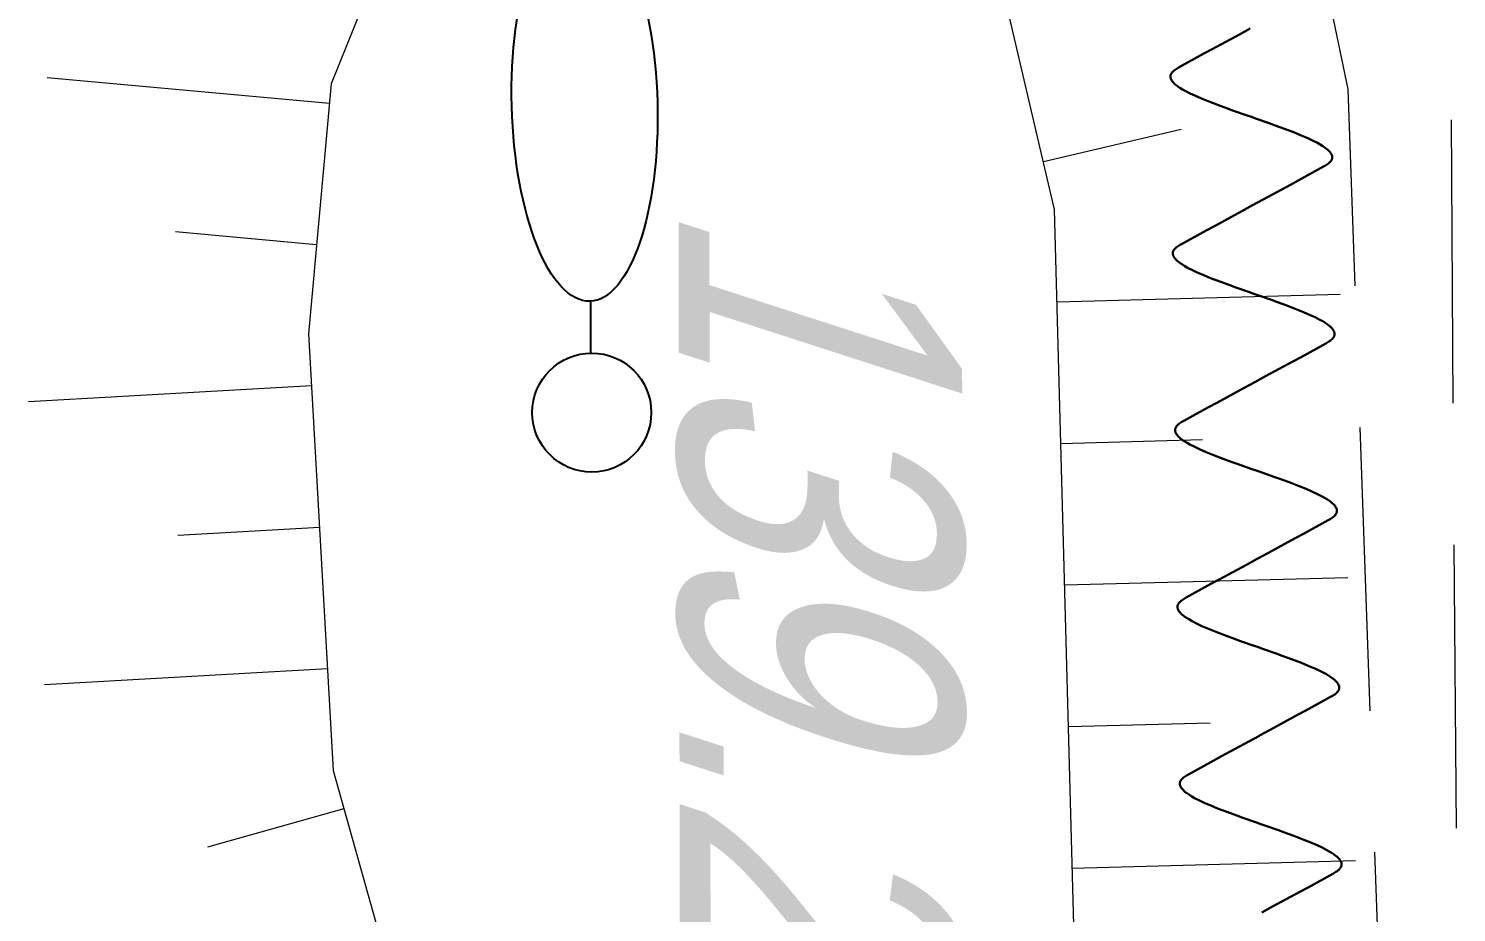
# Model space of a CAD drawing. Extents: x 10098 to 11902, y 8648 to 10202.
# Drawn here: x 11778.2 to 11783.24, y 8778.32 to 8781.44 of the extents above; entities that cross this region are included whole.
import ezdxf

# ---------------------------------------------------------------- set-up
doc = ezdxf.new("R2010")
doc.units = 0
for name, color, linetype in [('23_Ограждения', 7, 'Continuous'), ('24_Растительность', 7, 'Continuous'), ('25_Откосы', 7, 'Continuous'), ('38_Высотные_отметки', 7, 'Continuous')]:
    doc.layers.add(name, color=color, linetype=linetype)
doc.layers.add('7_Электрокабели', color=1, linetype='Continuous', lineweight=30)
doc.styles.add('mggt', font='russian_1251.shx', dxfattribs={"width": 0.75, "oblique": 18, "height": 1})

msp = doc.modelspace()

# ---------------------------------------------------------------- linework, layer by layer
at = {"layer": '23_Ограждения', "color": 8, "linetype": 'Continuous', "lineweight": 15}
for p, q in [((11783.226, 8780.121), (11783.219, 8781.121)), ((11783.237, 8778.621), (11783.229, 8779.621))]:
    msp.add_line(p, q, dxfattribs=at)
at = {"layer": '24_Растительность', "color": 8, "linetype": 'Continuous'}
msp.add_line((11780.181, 8780.2956), (11780.181, 8780.4786), dxfattribs=at)
msp.add_circle((11780.185, 8780.088), 0.21, dxfattribs=at)
msp.add_ellipse((11780.1595, 8781.176), major_axis=(-0.0185, 0.695), ratio=0.369829, start_param=0, end_param=6.283175, dxfattribs=at)
at = {"layer": '25_Откосы', "color": 8, "linetype": 'Continuous', "lineweight": 15}
for p, q in [((11782.855, 8781.229), (11782.792, 8781.528)), ((11779.2588, 8781.1784), (11778.2629, 8781.2691)), ((11782.879, 8780.535), (11782.855, 8781.229)), ((11781.7791, 8780.9745), (11782.2659, 8781.0883)), ((11779.2135, 8780.6805), (11778.7155, 8780.7258)), ((11781.8274, 8780.4792), (11782.8271, 8780.5059)), ((11779.1953, 8780.1821), (11778.1969, 8780.1258)), ((11782.932, 8779.035), (11782.897, 8780.035)), ((11781.8408, 8779.9794), (11782.3406, 8779.9927)), ((11779.2234, 8779.6829), (11778.7242, 8779.6547)), ((11781.8541, 8779.4796), (11782.8538, 8779.5063)), ((11779.2515, 8779.1837), (11778.2531, 8779.1274)), ((11781.8675, 8778.9797), (11782.3673, 8778.9931)), ((11779.3097, 8778.6894), (11778.8283, 8778.5543)), ((11782.984, 8777.536), (11782.949, 8778.536)), ((11781.8808, 8778.4799), (11782.8805, 8778.5066))]:
    msp.add_line(p, q, dxfattribs=at)
at = {"layer": '25_Откосы', "color": 8, "linetype": 'Continuous', "lineweight": 9}
msp.add_lwpolyline([(11780.4669, 8776.6554), (11781.0461, 8776.5054), (11781.4506, 8776.6012), (11781.9083, 8777.4521), (11781.8187, 8780.805), (11781.6432, 8781.5555), (11781.2427, 8781.822), (11780.7682, 8781.9293), (11779.706, 8781.8893), (11779.4316, 8781.6634), (11779.2652, 8781.2485), (11779.1849, 8780.3665), (11779.2717, 8778.8245), (11779.7528, 8777.111), (11780.0758, 8776.815), (11780.4669, 8776.6554)], dxfattribs=at)
at = {"layer": '7_Электрокабели', "color": 8, "linetype": 'Continuous', "lineweight": 30}
for p, q in [((11782.4712, 8781.423), (11782.509, 8781.4434)), ((11782.3747, 8781.3705), (11782.4712, 8781.423)), ((11782.2585, 8781.3067), (11782.3456, 8781.3549)), ((11782.3456, 8781.3549), (11782.3747, 8781.3705)), ((11782.2346, 8781.2902), (11782.2356, 8781.2913)), ((11782.2356, 8781.2913), (11782.2367, 8781.2923)), ((11782.2367, 8781.2923), (11782.2391, 8781.2945)), ((11782.2391, 8781.2945), (11782.2409, 8781.2959)), ((11782.2409, 8781.2959), (11782.2438, 8781.298)), ((11782.2438, 8781.298), (11782.2476, 8781.3006)), ((11782.2476, 8781.3006), (11782.2513, 8781.3027)), ((11782.2513, 8781.3027), (11782.2585, 8781.3067)), ((11782.2274, 8781.2733), (11782.2275, 8781.2753)), ((11782.2276, 8781.2715), (11782.2274, 8781.2733)), ((11782.2275, 8781.2761), (11782.2277, 8781.2773)), ((11782.2275, 8781.2753), (11782.2275, 8781.2761)), ((11782.2279, 8781.2695), (11782.2276, 8781.2715)), ((11782.2277, 8781.2773), (11782.2279, 8781.2783)), ((11782.2279, 8781.2783), (11782.2282, 8781.2795)), ((11782.2283, 8781.2681), (11782.2279, 8781.2695)), ((11782.2282, 8781.2795), (11782.2286, 8781.2807)), ((11782.2288, 8781.2665), (11782.2283, 8781.2681)), ((11782.2286, 8781.2807), (11782.2291, 8781.2821)), ((11782.2294, 8781.265), (11782.2288, 8781.2665)), ((11782.2291, 8781.2821), (11782.2299, 8781.2836)), ((11782.2301, 8781.2636), (11782.2294, 8781.265)), ((11782.2299, 8781.2836), (11782.231, 8781.2855)), ((11782.2313, 8781.2613), (11782.2301, 8781.2636)), ((11782.231, 8781.2855), (11782.2318, 8781.2867)), ((11782.2334, 8781.2581), (11782.2313, 8781.2613)), ((11782.2318, 8781.2867), (11782.2325, 8781.2877)), ((11782.2325, 8781.2877), (11782.2334, 8781.2889)), ((11782.2334, 8781.2889), (11782.2346, 8781.2902)), ((11782.2354, 8781.2555), (11782.2334, 8781.2581)), ((11782.2377, 8781.2529), (11782.2354, 8781.2555)), ((11782.2399, 8781.2506), (11782.2377, 8781.2529)), ((11782.2429, 8781.2477), (11782.2399, 8781.2506)), ((11782.248, 8781.2434), (11782.2429, 8781.2477)), ((11782.251, 8781.2411), (11782.248, 8781.2434)), ((11782.254, 8781.239), (11782.251, 8781.2411)), ((11782.2612, 8781.2341), (11782.254, 8781.239)), ((11782.2696, 8781.2289), (11782.2612, 8781.2341)), ((11782.2798, 8781.2232), (11782.2696, 8781.2289)), ((11782.2967, 8781.2145), (11782.2798, 8781.2232)), ((11782.3135, 8781.2066), (11782.2967, 8781.2145)), ((11782.3367, 8781.1965), (11782.3135, 8781.2066)), ((11782.3609, 8781.1868), (11782.3367, 8781.1965)), ((11782.3966, 8781.1731), (11782.3609, 8781.1868)), ((11782.4289, 8781.1612), (11782.3966, 8781.1731)), ((11782.4504, 8781.1535), (11782.4289, 8781.1612)), ((11782.4987, 8781.1365), (11782.4504, 8781.1535)), ((11782.5131, 8781.1315), (11782.4987, 8781.1365)), ((11782.5131, 8781.1315), (11782.5274, 8781.1264)), ((11782.5274, 8781.1264), (11782.5757, 8781.1094)), ((11782.5757, 8781.1094), (11782.5973, 8781.1017)), ((11782.5973, 8781.1017), (11782.6296, 8781.0898)), ((11782.6296, 8781.0898), (11782.6653, 8781.0762)), ((11782.6653, 8781.0762), (11782.6894, 8781.0664)), ((11782.6894, 8781.0664), (11782.7127, 8781.0563)), ((11782.7127, 8781.0563), (11782.7295, 8781.0484)), ((11782.7295, 8781.0484), (11782.7464, 8781.0397)), ((11782.7464, 8781.0397), (11782.7565, 8781.034)), ((11782.7565, 8781.034), (11782.7649, 8781.0289)), ((11782.7649, 8781.0289), (11782.7722, 8781.024)), ((11782.7722, 8781.024), (11782.7752, 8781.0218)), ((11782.7752, 8781.0218), (11782.7781, 8781.0195)), ((11782.7781, 8781.0195), (11782.7832, 8781.0153)), ((11782.7832, 8781.0153), (11782.7862, 8781.0123)), ((11782.7862, 8781.0123), (11782.7885, 8781.01)), ((11782.7885, 8781.01), (11782.7908, 8781.0074)), ((11782.7908, 8781.0074), (11782.7928, 8781.0048)), ((11782.7928, 8781.0048), (11782.7949, 8781.0016)), ((11782.7949, 8781.0016), (11782.7961, 8780.9994)), ((11782.7961, 8780.9994), (11782.7968, 8780.9979)), ((11782.7968, 8780.9979), (11782.7974, 8780.9964)), ((11782.7974, 8780.9964), (11782.7979, 8780.9948)), ((11782.7979, 8780.9948), (11782.7982, 8780.9935)), ((11782.7982, 8780.9935), (11782.7986, 8780.9914)), ((11782.7986, 8780.9914), (11782.7987, 8780.9896)), ((11782.7987, 8780.9896), (11782.7987, 8780.9876)), ((11782.7677, 8780.9562), (11782.6806, 8780.908)), ((11782.7749, 8780.9602), (11782.7677, 8780.9562)), ((11782.7785, 8780.9623), (11782.7749, 8780.9602)), ((11782.7824, 8780.9649), (11782.7785, 8780.9623)), ((11782.7853, 8780.967), (11782.7824, 8780.9649)), ((11782.787, 8780.9684), (11782.7853, 8780.967)), ((11782.7895, 8780.9706), (11782.787, 8780.9684)), ((11782.7905, 8780.9716), (11782.7895, 8780.9706)), ((11782.7916, 8780.9727), (11782.7905, 8780.9716)), ((11782.7928, 8780.974), (11782.7916, 8780.9727)), ((11782.7937, 8780.9752), (11782.7928, 8780.974)), ((11782.7944, 8780.9762), (11782.7937, 8780.9752)), ((11782.7952, 8780.9774), (11782.7944, 8780.9762)), ((11782.7963, 8780.9793), (11782.7952, 8780.9774)), ((11782.797, 8780.9808), (11782.7963, 8780.9793)), ((11782.7976, 8780.9823), (11782.797, 8780.9808)), ((11782.798, 8780.9834), (11782.7976, 8780.9823)), ((11782.7982, 8780.9846), (11782.798, 8780.9834)), ((11782.7985, 8780.9856), (11782.7982, 8780.9846)), ((11782.7986, 8780.9868), (11782.7985, 8780.9856)), ((11782.7987, 8780.9876), (11782.7986, 8780.9868)), ((11782.6515, 8780.8924), (11782.555, 8780.84)), ((11782.6806, 8780.908), (11782.6515, 8780.8924)), ((11782.555, 8780.84), (11782.5172, 8780.8195)), ((11782.383, 8780.7465), (11782.4794, 8780.799)), ((11782.4794, 8780.799), (11782.5172, 8780.8195)), ((11782.3539, 8780.731), (11782.383, 8780.7465)), ((11782.2667, 8780.6828), (11782.3539, 8780.731)), ((11782.2357, 8780.6514), (11782.2358, 8780.6522)), ((11782.2357, 8780.6494), (11782.2357, 8780.6514)), ((11782.2359, 8780.6476), (11782.2357, 8780.6494)), ((11782.2358, 8780.6522), (11782.236, 8780.6533)), ((11782.2362, 8780.6455), (11782.2359, 8780.6476)), ((11782.236, 8780.6533), (11782.2362, 8780.6544)), ((11782.2362, 8780.6544), (11782.2365, 8780.6555)), ((11782.2366, 8780.6442), (11782.2362, 8780.6455)), ((11782.2365, 8780.6555), (11782.2369, 8780.6567)), ((11782.2371, 8780.6426), (11782.2366, 8780.6442)), ((11782.2369, 8780.6567), (11782.2374, 8780.6582)), ((11782.2376, 8780.6411), (11782.2371, 8780.6426)), ((11782.2374, 8780.6582), (11782.2381, 8780.6597)), ((11782.2384, 8780.6396), (11782.2376, 8780.6411)), ((11782.2381, 8780.6597), (11782.2392, 8780.6615)), ((11782.2395, 8780.6374), (11782.2384, 8780.6396)), ((11782.2392, 8780.6615), (11782.24, 8780.6628)), ((11782.2416, 8780.6341), (11782.2395, 8780.6374)), ((11782.24, 8780.6628), (11782.2407, 8780.6637)), ((11782.2407, 8780.6637), (11782.2417, 8780.6649)), ((11782.2417, 8780.6649), (11782.2428, 8780.6663)), ((11782.2428, 8780.6663), (11782.2439, 8780.6674)), ((11782.2439, 8780.6674), (11782.2449, 8780.6684)), ((11782.2449, 8780.6684), (11782.2474, 8780.6706)), ((11782.2474, 8780.6706), (11782.2492, 8780.672)), ((11782.2492, 8780.672), (11782.252, 8780.6741)), ((11782.252, 8780.6741), (11782.2559, 8780.6766)), ((11782.2559, 8780.6766), (11782.2596, 8780.6788)), ((11782.2596, 8780.6788), (11782.2667, 8780.6828)), ((11782.2437, 8780.6315), (11782.2416, 8780.6341)), ((11782.2459, 8780.6289), (11782.2437, 8780.6315)), ((11782.2482, 8780.6266), (11782.2459, 8780.6289)), ((11782.2512, 8780.6237), (11782.2482, 8780.6266)), ((11782.2563, 8780.6195), (11782.2512, 8780.6237)), ((11782.2593, 8780.6172), (11782.2563, 8780.6195)), ((11782.2623, 8780.615), (11782.2593, 8780.6172)), ((11782.2695, 8780.6101), (11782.2623, 8780.615)), ((11782.2779, 8780.605), (11782.2695, 8780.6101)), ((11782.2881, 8780.5993), (11782.2779, 8780.605)), ((11782.3049, 8780.5905), (11782.2881, 8780.5993)), ((11782.3217, 8780.5826), (11782.3049, 8780.5905)), ((11782.345, 8780.5726), (11782.3217, 8780.5826)), ((11782.3692, 8780.5628), (11782.345, 8780.5726)), ((11782.4048, 8780.5491), (11782.3692, 8780.5628)), ((11782.4372, 8780.5373), (11782.4048, 8780.5491)), ((11782.4587, 8780.5296), (11782.4372, 8780.5373)), ((11782.507, 8780.5126), (11782.4587, 8780.5296)), ((11782.5214, 8780.5075), (11782.507, 8780.5126)), ((11782.5214, 8780.5075), (11782.5357, 8780.5025)), ((11782.5357, 8780.5025), (11782.584, 8780.4854)), ((11782.584, 8780.4854), (11782.6055, 8780.4777)), ((11782.6055, 8780.4777), (11782.6379, 8780.4659)), ((11782.6379, 8780.4659), (11782.6735, 8780.4522)), ((11782.6735, 8780.4522), (11782.6977, 8780.4424)), ((11782.6977, 8780.4424), (11782.721, 8780.4324)), ((11782.721, 8780.4324), (11782.7378, 8780.4245)), ((11782.7378, 8780.4245), (11782.7546, 8780.4158)), ((11782.7546, 8780.4158), (11782.7648, 8780.4101)), ((11782.7648, 8780.4101), (11782.7732, 8780.4049)), ((11782.7732, 8780.4049), (11782.7804, 8780.4)), ((11782.7804, 8780.4), (11782.7834, 8780.3979)), ((11782.7834, 8780.3979), (11782.7864, 8780.3955)), ((11782.7864, 8780.3955), (11782.7915, 8780.3913)), ((11782.7915, 8780.3913), (11782.7945, 8780.3884)), ((11782.7945, 8780.3884), (11782.7968, 8780.3861)), ((11782.7968, 8780.3861), (11782.799, 8780.3835)), ((11782.799, 8780.3835), (11782.8011, 8780.3809)), ((11782.7831, 8780.3362), (11782.776, 8780.3323)), ((11782.7868, 8780.3384), (11782.7831, 8780.3362)), ((11782.7907, 8780.3409), (11782.7868, 8780.3384)), ((11782.7935, 8780.343), (11782.7907, 8780.3409)), ((11782.7953, 8780.3445), (11782.7935, 8780.343)), ((11782.7978, 8780.3466), (11782.7953, 8780.3445)), ((11782.7988, 8780.3476), (11782.7978, 8780.3466)), ((11782.7999, 8780.3488), (11782.7988, 8780.3476)), ((11782.801, 8780.3501), (11782.7999, 8780.3488)), ((11782.802, 8780.3513), (11782.801, 8780.3501)), ((11782.8011, 8780.3809), (11782.8032, 8780.3776)), ((11782.8027, 8780.3522), (11782.802, 8780.3513)), ((11782.8035, 8780.3535), (11782.8027, 8780.3522)), ((11782.8032, 8780.3776), (11782.8044, 8780.3754)), ((11782.8046, 8780.3554), (11782.8035, 8780.3535)), ((11782.8044, 8780.3754), (11782.8051, 8780.374)), ((11782.8053, 8780.3569), (11782.8046, 8780.3554)), ((11782.8051, 8780.374), (11782.8056, 8780.3724)), ((11782.8058, 8780.3583), (11782.8053, 8780.3569)), ((11782.8056, 8780.3724), (11782.8061, 8780.3708)), ((11782.8062, 8780.3595), (11782.8058, 8780.3583)), ((11782.8061, 8780.3708), (11782.8065, 8780.3695)), ((11782.8065, 8780.3606), (11782.8062, 8780.3595)), ((11782.8065, 8780.3695), (11782.8069, 8780.3675)), ((11782.8067, 8780.3617), (11782.8065, 8780.3606)), ((11782.8069, 8780.3629), (11782.8067, 8780.3617)), ((11782.8069, 8780.3675), (11782.807, 8780.3656)), ((11782.807, 8780.3636), (11782.8069, 8780.3629)), ((11782.807, 8780.3656), (11782.807, 8780.3636)), ((11782.6888, 8780.2841), (11782.6597, 8780.2685)), ((11782.776, 8780.3323), (11782.6888, 8780.2841)), ((11782.6597, 8780.2685), (11782.5633, 8780.216)), ((11782.4877, 8780.1751), (11782.5255, 8780.1955)), ((11782.5633, 8780.216), (11782.5255, 8780.1956)), ((11782.3912, 8780.1226), (11782.4877, 8780.1751)), ((11782.275, 8780.0588), (11782.3621, 8780.107)), ((11782.3621, 8780.107), (11782.3912, 8780.1226)), ((11782.2445, 8780.0304), (11782.2448, 8780.0316)), ((11782.2448, 8780.0316), (11782.2452, 8780.0328)), ((11782.2452, 8780.0328), (11782.2457, 8780.0342)), ((11782.2457, 8780.0342), (11782.2464, 8780.0357)), ((11782.2464, 8780.0357), (11782.2475, 8780.0376)), ((11782.2475, 8780.0376), (11782.2483, 8780.0389)), ((11782.2483, 8780.0389), (11782.249, 8780.0398)), ((11782.249, 8780.0398), (11782.2499, 8780.041)), ((11782.2499, 8780.041), (11782.2511, 8780.0423)), ((11782.2511, 8780.0423), (11782.2522, 8780.0434)), ((11782.2522, 8780.0434), (11782.2532, 8780.0444)), ((11782.2532, 8780.0444), (11782.2557, 8780.0466)), ((11782.2557, 8780.0466), (11782.2574, 8780.048)), ((11782.2574, 8780.048), (11782.2603, 8780.0502)), ((11782.2603, 8780.0502), (11782.2642, 8780.0527)), ((11782.2642, 8780.0527), (11782.2678, 8780.0548)), ((11782.2678, 8780.0548), (11782.275, 8780.0588)), ((11782.244, 8780.0274), (11782.2441, 8780.0282)), ((11782.244, 8780.0254), (11782.244, 8780.0274)), ((11782.2441, 8780.0236), (11782.244, 8780.0254)), ((11782.2441, 8780.0282), (11782.2442, 8780.0294)), ((11782.2445, 8780.0216), (11782.2441, 8780.0236)), ((11782.2442, 8780.0294), (11782.2445, 8780.0304)), ((11782.2448, 8780.0203), (11782.2445, 8780.0216)), ((11782.2453, 8780.0186), (11782.2448, 8780.0203)), ((11782.2459, 8780.0171), (11782.2453, 8780.0186)), ((11782.2466, 8780.0157), (11782.2459, 8780.0171)), ((11782.2478, 8780.0135), (11782.2466, 8780.0157)), ((11782.2499, 8780.0102), (11782.2478, 8780.0135)), ((11782.252, 8780.0076), (11782.2499, 8780.0102)), ((11782.2542, 8780.005), (11782.252, 8780.0076)), ((11782.2565, 8780.0027), (11782.2542, 8780.005)), ((11782.2595, 8779.9998), (11782.2565, 8780.0027)), ((11782.2646, 8779.9955), (11782.2595, 8779.9998)), ((11782.2675, 8779.9932), (11782.2646, 8779.9955)), ((11782.2706, 8779.9911), (11782.2675, 8779.9932)), ((11782.2778, 8779.9862), (11782.2706, 8779.9911)), ((11782.2862, 8779.981), (11782.2778, 8779.9862)), ((11782.2964, 8779.9753), (11782.2862, 8779.981)), ((11782.3132, 8779.9666), (11782.2964, 8779.9753)), ((11782.33, 8779.9587), (11782.3132, 8779.9666)), ((11782.3533, 8779.9487), (11782.33, 8779.9587)), ((11782.3774, 8779.9389), (11782.3533, 8779.9487)), ((11782.4131, 8779.9252), (11782.3774, 8779.9389)), ((11782.4454, 8779.9133), (11782.4131, 8779.9252)), ((11782.467, 8779.9056), (11782.4454, 8779.9133)), ((11782.5153, 8779.8886), (11782.467, 8779.9056)), ((11782.5296, 8779.8836), (11782.5153, 8779.8886)), ((11782.5296, 8779.8836), (11782.544, 8779.8785)), ((11782.544, 8779.8785), (11782.5923, 8779.8615)), ((11782.5923, 8779.8615), (11782.6138, 8779.8538)), ((11782.6138, 8779.8538), (11782.6461, 8779.8419)), ((11782.6461, 8779.8419), (11782.6818, 8779.8283)), ((11782.6818, 8779.8283), (11782.706, 8779.8185)), ((11782.706, 8779.8185), (11782.7292, 8779.8084)), ((11782.7292, 8779.8084), (11782.746, 8779.8006)), ((11782.746, 8779.8006), (11782.7629, 8779.7918)), ((11782.7629, 8779.7918), (11782.7731, 8779.7861)), ((11782.7731, 8779.7861), (11782.7815, 8779.781)), ((11782.7815, 8779.781), (11782.7887, 8779.7761)), ((11782.7887, 8779.7761), (11782.7917, 8779.7739)), ((11782.7917, 8779.7739), (11782.7947, 8779.7716)), ((11782.7947, 8779.7716), (11782.7998, 8779.7674)), ((11782.7998, 8779.7674), (11782.8028, 8779.7644)), ((11782.8028, 8779.7644), (11782.805, 8779.7622)), ((11782.805, 8779.7622), (11782.8073, 8779.7595)), ((11782.8073, 8779.7595), (11782.8093, 8779.757)), ((11782.8093, 8779.757), (11782.8115, 8779.7537)), ((11782.8109, 8779.7283), (11782.8102, 8779.7274)), ((11782.8118, 8779.7295), (11782.8109, 8779.7283)), ((11782.8115, 8779.7537), (11782.8126, 8779.7515)), ((11782.8128, 8779.7314), (11782.8118, 8779.7295)), ((11782.8126, 8779.7515), (11782.8133, 8779.75)), ((11782.8136, 8779.7329), (11782.8128, 8779.7314)), ((11782.8133, 8779.75), (11782.8139, 8779.7485)), ((11782.8141, 8779.7344), (11782.8136, 8779.7329)), ((11782.8139, 8779.7485), (11782.8144, 8779.7469)), ((11782.8145, 8779.7356), (11782.8141, 8779.7344)), ((11782.8144, 8779.7469), (11782.8148, 8779.7456)), ((11782.8148, 8779.7367), (11782.8145, 8779.7356)), ((11782.8148, 8779.7456), (11782.8151, 8779.7435)), ((11782.815, 8779.7377), (11782.8148, 8779.7367)), ((11782.8152, 8779.7389), (11782.815, 8779.7377)), ((11782.8151, 8779.7435), (11782.8153, 8779.7417)), ((11782.8153, 8779.7417), (11782.8152, 8779.7397)), ((11782.8152, 8779.7397), (11782.8152, 8779.7389)), ((11782.7842, 8779.7083), (11782.6971, 8779.6601)), ((11782.7914, 8779.7123), (11782.7842, 8779.7083)), ((11782.7951, 8779.7144), (11782.7914, 8779.7123)), ((11782.7989, 8779.717), (11782.7951, 8779.7144)), ((11782.8018, 8779.7191), (11782.7989, 8779.717)), ((11782.8036, 8779.7205), (11782.8018, 8779.7191)), ((11782.8061, 8779.7227), (11782.8036, 8779.7205)), ((11782.8071, 8779.7237), (11782.8061, 8779.7227)), ((11782.8081, 8779.7248), (11782.8071, 8779.7237)), ((11782.8093, 8779.7262), (11782.8081, 8779.7248)), ((11782.8102, 8779.7274), (11782.8093, 8779.7262)), ((11782.668, 8779.6445), (11782.5715, 8779.5921)), ((11782.6971, 8779.6601), (11782.668, 8779.6445)), ((11782.5715, 8779.5921), (11782.5338, 8779.5716)), ((11782.3995, 8779.4986), (11782.496, 8779.5511)), ((11782.496, 8779.5511), (11782.5338, 8779.5716)), ((11782.2833, 8779.4349), (11782.3704, 8779.4831)), ((11782.3704, 8779.4831), (11782.3995, 8779.4986)), ((11782.2657, 8779.4241), (11782.2686, 8779.4262)), ((11782.2686, 8779.4262), (11782.2725, 8779.4288)), ((11782.2725, 8779.4288), (11782.2761, 8779.4309)), ((11782.2761, 8779.4309), (11782.2833, 8779.4349)), ((11782.2523, 8779.4043), (11782.2525, 8779.4055)), ((11782.2523, 8779.4035), (11782.2523, 8779.4043)), ((11782.2523, 8779.4015), (11782.2523, 8779.4035)), ((11782.2524, 8779.3997), (11782.2523, 8779.4015)), ((11782.2527, 8779.3976), (11782.2524, 8779.3997)), ((11782.2525, 8779.4055), (11782.2527, 8779.4065)), ((11782.2527, 8779.4065), (11782.253, 8779.4076)), ((11782.2531, 8779.3963), (11782.2527, 8779.3976)), ((11782.253, 8779.4076), (11782.2534, 8779.4088)), ((11782.2536, 8779.3947), (11782.2531, 8779.3963)), ((11782.2534, 8779.4088), (11782.254, 8779.4103)), ((11782.2542, 8779.3932), (11782.2536, 8779.3947)), ((11782.254, 8779.4103), (11782.2547, 8779.4118)), ((11782.2549, 8779.3917), (11782.2542, 8779.3932)), ((11782.2547, 8779.4118), (11782.2558, 8779.4136)), ((11782.2561, 8779.3895), (11782.2549, 8779.3917)), ((11782.2558, 8779.4136), (11782.2566, 8779.4149)), ((11782.2582, 8779.3862), (11782.2561, 8779.3895)), ((11782.2566, 8779.4149), (11782.2573, 8779.4158)), ((11782.2573, 8779.4158), (11782.2582, 8779.417)), ((11782.2582, 8779.417), (11782.2594, 8779.4184)), ((11782.2602, 8779.3837), (11782.2582, 8779.3862)), ((11782.2594, 8779.4184), (11782.2604, 8779.4195)), ((11782.2625, 8779.381), (11782.2602, 8779.3837)), ((11782.2604, 8779.4195), (11782.2615, 8779.4205)), ((11782.2615, 8779.4205), (11782.2639, 8779.4227)), ((11782.2647, 8779.3787), (11782.2625, 8779.381)), ((11782.2639, 8779.4227), (11782.2657, 8779.4241)), ((11782.2678, 8779.3758), (11782.2647, 8779.3787)), ((11782.2728, 8779.3716), (11782.2678, 8779.3758)), ((11782.2758, 8779.3693), (11782.2728, 8779.3716)), ((11782.2788, 8779.3671), (11782.2758, 8779.3693)), ((11782.286, 8779.3622), (11782.2788, 8779.3671)), ((11782.2944, 8779.3571), (11782.286, 8779.3622)), ((11782.3046, 8779.3514), (11782.2944, 8779.3571)), ((11782.3215, 8779.3426), (11782.3046, 8779.3514)), ((11782.3383, 8779.3347), (11782.3215, 8779.3426)), ((11782.3616, 8779.3247), (11782.3383, 8779.3347)), ((11782.3857, 8779.3149), (11782.3616, 8779.3247)), ((11782.4214, 8779.3012), (11782.3857, 8779.3149)), ((11782.4537, 8779.2894), (11782.4214, 8779.3012)), ((11782.4752, 8779.2817), (11782.4537, 8779.2894)), ((11782.5235, 8779.2647), (11782.4752, 8779.2817)), ((11782.5379, 8779.2596), (11782.5235, 8779.2647)), ((11782.5379, 8779.2596), (11782.5523, 8779.2546)), ((11782.5523, 8779.2546), (11782.6006, 8779.2376)), ((11782.6006, 8779.2376), (11782.6221, 8779.2298)), ((11782.6221, 8779.2298), (11782.6544, 8779.218)), ((11782.6544, 8779.218), (11782.6901, 8779.2043)), ((11782.6901, 8779.2043), (11782.7142, 8779.1945)), ((11782.7142, 8779.1945), (11782.7375, 8779.1845)), ((11782.7375, 8779.1845), (11782.7543, 8779.1766)), ((11782.7543, 8779.1766), (11782.7712, 8779.1679)), ((11782.7712, 8779.1679), (11782.7813, 8779.1622)), ((11782.7813, 8779.1622), (11782.7898, 8779.157)), ((11782.7898, 8779.157), (11782.797, 8779.1521)), ((11782.797, 8779.1521), (11782.8, 8779.15)), ((11782.8, 8779.15), (11782.8029, 8779.1477)), ((11782.8029, 8779.1477), (11782.808, 8779.1434)), ((11782.808, 8779.1434), (11782.8111, 8779.1405)), ((11782.8111, 8779.1405), (11782.8133, 8779.1382)), ((11782.8133, 8779.1382), (11782.8156, 8779.1356)), ((11782.8156, 8779.1356), (11782.8176, 8779.133)), ((11782.8176, 8779.133), (11782.8197, 8779.1297)), ((11782.8197, 8779.1297), (11782.8209, 8779.1275)), ((11782.8209, 8779.1275), (11782.8216, 8779.1261)), ((11782.8216, 8779.1261), (11782.8222, 8779.1246)), ((11782.8222, 8779.1246), (11782.8227, 8779.1229)), ((11782.7925, 8779.0844), (11782.7054, 8779.0362)), ((11782.7997, 8779.0883), (11782.7925, 8779.0844)), ((11782.8033, 8779.0905), (11782.7997, 8779.0883)), ((11782.8072, 8779.093), (11782.8033, 8779.0905)), ((11782.8101, 8779.0951), (11782.8072, 8779.093)), ((11782.8118, 8779.0966), (11782.8101, 8779.0951)), ((11782.8143, 8779.0988), (11782.8118, 8779.0966)), ((11782.8153, 8779.0998), (11782.8143, 8779.0988)), ((11782.8164, 8779.1009), (11782.8153, 8779.0998)), ((11782.8176, 8779.1022), (11782.8164, 8779.1009)), ((11782.8185, 8779.1034), (11782.8176, 8779.1022)), ((11782.8192, 8779.1043), (11782.8185, 8779.1034)), ((11782.82, 8779.1056), (11782.8192, 8779.1043)), ((11782.8211, 8779.1075), (11782.82, 8779.1056)), ((11782.8218, 8779.109), (11782.8211, 8779.1075)), ((11782.8224, 8779.1104), (11782.8218, 8779.109)), ((11782.8228, 8779.1116), (11782.8224, 8779.1104)), ((11782.8227, 8779.1229), (11782.823, 8779.1216)), ((11782.8231, 8779.1128), (11782.8228, 8779.1116)), ((11782.823, 8779.1216), (11782.8234, 8779.1196)), ((11782.8233, 8779.1138), (11782.8231, 8779.1128)), ((11782.8234, 8779.115), (11782.8233, 8779.1138)), ((11782.8234, 8779.1196), (11782.8235, 8779.1178)), ((11782.8235, 8779.1158), (11782.8234, 8779.115)), ((11782.8235, 8779.1178), (11782.8235, 8779.1158)), ((11782.7054, 8779.0362), (11782.6763, 8779.0206)), ((11782.6763, 8779.0206), (11782.5798, 8778.9681)), ((11782.4078, 8778.8747), (11782.5043, 8778.9272)), ((11782.5043, 8778.9272), (11782.542, 8778.9476)), ((11782.5798, 8778.9681), (11782.542, 8778.9477)), ((11782.3787, 8778.8591), (11782.4078, 8778.8747)), ((11782.2916, 8778.8109), (11782.3787, 8778.8591)), ((11782.2605, 8778.7796), (11782.2606, 8778.7803)), ((11782.2605, 8778.7776), (11782.2605, 8778.7796)), ((11782.2607, 8778.7757), (11782.2605, 8778.7776)), ((11782.2606, 8778.7803), (11782.2608, 8778.7815)), ((11782.261, 8778.7737), (11782.2607, 8778.7757)), ((11782.2608, 8778.7815), (11782.261, 8778.7826)), ((11782.261, 8778.7826), (11782.2613, 8778.7837)), ((11782.2614, 8778.7724), (11782.261, 8778.7737)), ((11782.2613, 8778.7837), (11782.2617, 8778.7849)), ((11782.2619, 8778.7707), (11782.2614, 8778.7724)), ((11782.2617, 8778.7849), (11782.2622, 8778.7863)), ((11782.2624, 8778.7692), (11782.2619, 8778.7707)), ((11782.2622, 8778.7863), (11782.263, 8778.7878)), ((11782.263, 8778.7878), (11782.264, 8778.7897)), ((11782.264, 8778.7897), (11782.2649, 8778.791)), ((11782.2649, 8778.791), (11782.2655, 8778.7919)), ((11782.2655, 8778.7919), (11782.2665, 8778.7931)), ((11782.2665, 8778.7931), (11782.2677, 8778.7944)), ((11782.2677, 8778.7944), (11782.2687, 8778.7955)), ((11782.2687, 8778.7955), (11782.2697, 8778.7965)), ((11782.2697, 8778.7965), (11782.2722, 8778.7987)), ((11782.2722, 8778.7987), (11782.274, 8778.8002)), ((11782.274, 8778.8002), (11782.2769, 8778.8023)), ((11782.2769, 8778.8023), (11782.2807, 8778.8048)), ((11782.2807, 8778.8048), (11782.2844, 8778.807)), ((11782.2844, 8778.807), (11782.2916, 8778.8109)), ((11782.2632, 8778.7678), (11782.2624, 8778.7692)), ((11782.2643, 8778.7656), (11782.2632, 8778.7678)), ((11782.2665, 8778.7623), (11782.2643, 8778.7656)), ((11782.2685, 8778.7597), (11782.2665, 8778.7623)), ((11782.2708, 8778.7571), (11782.2685, 8778.7597)), ((11782.273, 8778.7548), (11782.2708, 8778.7571)), ((11782.276, 8778.7519), (11782.273, 8778.7548)), ((11782.2811, 8778.7476), (11782.276, 8778.7519)), ((11782.2841, 8778.7453), (11782.2811, 8778.7476)), ((11782.2871, 8778.7432), (11782.2841, 8778.7453)), ((11782.2943, 8778.7383), (11782.2871, 8778.7432)), ((11782.3027, 8778.7331), (11782.2943, 8778.7383)), ((11782.3129, 8778.7274), (11782.3027, 8778.7331)), ((11782.3297, 8778.7187), (11782.3129, 8778.7274)), ((11782.3466, 8778.7108), (11782.3297, 8778.7187)), ((11782.3698, 8778.7008), (11782.3466, 8778.7108)), ((11782.394, 8778.691), (11782.3698, 8778.7008)), ((11782.4296, 8778.6773), (11782.394, 8778.691)), ((11782.462, 8778.6655), (11782.4296, 8778.6773)), ((11782.4835, 8778.6577), (11782.462, 8778.6655)), ((11782.5318, 8778.6407), (11782.4835, 8778.6577)), ((11782.5462, 8778.6357), (11782.5318, 8778.6407)), ((11782.5462, 8778.6357), (11782.5605, 8778.6306)), ((11782.5605, 8778.6306), (11782.6088, 8778.6136)), ((11782.6088, 8778.6136), (11782.6303, 8778.6059)), ((11782.6303, 8778.6059), (11782.6627, 8778.5941)), ((11782.6627, 8778.5941), (11782.6983, 8778.5804)), ((11782.6983, 8778.5804), (11782.7225, 8778.5706)), ((11782.7225, 8778.5706), (11782.7458, 8778.5606)), ((11782.7458, 8778.5606), (11782.7626, 8778.5527)), ((11782.7626, 8778.5527), (11782.7794, 8778.5439)), ((11782.7794, 8778.5439), (11782.7896, 8778.5382)), ((11782.7896, 8778.5382), (11782.798, 8778.5331)), ((11782.798, 8778.5331), (11782.8052, 8778.5282)), ((11782.8052, 8778.5282), (11782.8082, 8778.526)), ((11782.8082, 8778.526), (11782.8112, 8778.5237)), ((11782.8112, 8778.5237), (11782.8163, 8778.5195)), ((11782.8163, 8778.5195), (11782.8193, 8778.5166)), ((11782.8155, 8778.4691), (11782.8116, 8778.4666)), ((11782.8183, 8778.4712), (11782.8155, 8778.4691)), ((11782.8201, 8778.4726), (11782.8183, 8778.4712)), ((11782.8193, 8778.5166), (11782.8216, 8778.5143)), ((11782.8226, 8778.4748), (11782.8201, 8778.4726)), ((11782.8216, 8778.5143), (11782.8238, 8778.5117)), ((11782.8236, 8778.4758), (11782.8226, 8778.4748)), ((11782.8247, 8778.4769), (11782.8236, 8778.4758)), ((11782.8238, 8778.5117), (11782.8259, 8778.5091)), ((11782.8258, 8778.4783), (11782.8247, 8778.4769)), ((11782.8268, 8778.4795), (11782.8258, 8778.4783)), ((11782.8259, 8778.5091), (11782.828, 8778.5058)), ((11782.8275, 8778.4804), (11782.8268, 8778.4795)), ((11782.8283, 8778.4817), (11782.8275, 8778.4804)), ((11782.828, 8778.5058), (11782.8292, 8778.5036)), ((11782.8294, 8778.4835), (11782.8283, 8778.4817)), ((11782.8292, 8778.5036), (11782.8299, 8778.5021)), ((11782.8301, 8778.485), (11782.8294, 8778.4835)), ((11782.8299, 8778.5021), (11782.8305, 8778.5006)), ((11782.8306, 8778.4865), (11782.8301, 8778.485)), ((11782.8305, 8778.5006), (11782.831, 8778.499)), ((11782.831, 8778.4877), (11782.8306, 8778.4865)), ((11782.831, 8778.499), (11782.8313, 8778.4977)), ((11782.8313, 8778.4888), (11782.831, 8778.4877)), ((11782.8313, 8778.4977), (11782.8317, 8778.4956)), ((11782.8316, 8778.4898), (11782.8313, 8778.4888)), ((11782.8317, 8778.491), (11782.8316, 8778.4898)), ((11782.8317, 8778.4956), (11782.8318, 8778.4938)), ((11782.8318, 8778.4918), (11782.8317, 8778.491)), ((11782.8318, 8778.4938), (11782.8318, 8778.4918)), ((11782.8008, 8778.4604), (11782.7136, 8778.4122)), ((11782.8079, 8778.4644), (11782.8008, 8778.4604)), ((11782.8116, 8778.4666), (11782.8079, 8778.4644)), ((11782.6846, 8778.3967), (11782.5881, 8778.3442)), ((11782.7136, 8778.4122), (11782.6846, 8778.3967)), ((11782.5881, 8778.3442), (11782.5503, 8778.3237))]:
    msp.add_line(p, q, dxfattribs=at)

# ---------------------------------------------------------------- texts
at = {"layer": '38_Высотные_отметки', "color": 8, "lineweight": 15, "style": 'mggt', "oblique": 18, "width": 0.8}
msp.add_text('139.24    ', height=1, rotation=270.098, dxfattribs=at).set_placement((11780.4912, 8780.842))

doc.saveas('drawing.dxf')
